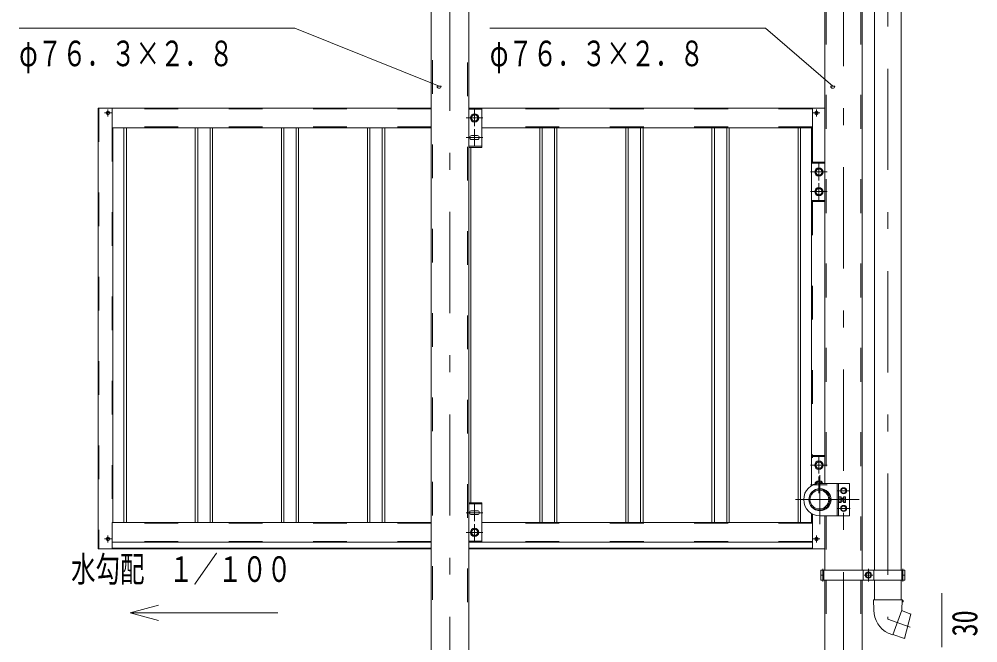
# Model space of a CAD drawing. Units: millimetres, scale not verified. Extents: x -37128 to 37128, y -14700 to 14700.
# Drawn here: x 20389 to 27208, y 969 to 5406 of the extents above; entities that cross this region are included whole.
import ezdxf
from ezdxf.enums import TextEntityAlignment as Align

# ---------------------------------------------------------------- set-up
doc = ezdxf.new("R2010")
doc.units = ezdxf.units.MM
doc.header["$LTSCALE"] = 60
doc.linetypes.add('USER2', pattern=[10, 4, -6])
doc.linetypes.add('USER3', pattern=[24, 12, -5, 2, -5])
for name, color, linetype, lineweight in [('0-6_2-0BOLD', 7, 'Continuous', 18), ('0-7_2-1HIDDEN', 3, 'USER2', 18), ('0-8_2-2CENTER', 3, 'USER3', 18), ('0-9_2-4THIN', 4, 'Continuous', 18), ('0-A_2-5DIM', 3, 'Continuous', 18)]:
    doc.layers.add(name, color=color, linetype=linetype, lineweight=lineweight)
doc.styles.add('ＭＳ ゴシック', font='')
doc.styles.get('ＭＳ ゴシック').set_extended_font_data('MS Gothic')

msp = doc.modelspace()

# ---------------------------------------------------------------- linework, layer by layer
at = {"layer": '0-6_2-0BOLD'}
for p, q in [((23586.48, 657.9), (23586.48, 6082.9)), ((26119.43, 6066.76), (26119.43, 2103.4)), ((26386.48, 6066.76), (26386.48, 1485.61)), ((26473.45, 6066.76), (26473.45, 1485.61)), ((26662.45, 1485.61), (26662.45, 6066.76)), ((23319.43, 5704.38), (23319.43, 657.9)), ((20950.45, 4773.9), (20950.45, 1637.9)), ((23319.43, 4773.9), (20950.45, 4773.9)), ((21049.85, 4633.9), (21049.85, 4773.9)), ((26119.43, 4773.9), (23586.48, 4773.9)), ((23680.45, 4773.9), (23680.45, 4493.9)), ((26031.05, 4633.9), (26031.05, 4773.9)), ((21018.12, 4739.63), (21016.05, 4741.77)), ((21018.12, 4738.17), (21016.05, 4736.03)), ((21019.72, 4741.23), (21017.58, 4743.3)), ((21019.72, 4736.57), (21017.58, 4734.5)), ((21021.18, 4741.23), (21023.32, 4743.3)), ((21021.18, 4736.57), (21023.32, 4734.5)), ((21022.78, 4739.63), (21024.85, 4741.77)), ((21022.78, 4738.17), (21024.85, 4736.03)), ((23680.45, 4765.85), (23586.48, 4765.85)), ((23605.2, 4717.04), (23627.95, 4730.17)), ((23627.95, 4730.17), (23650.7, 4717.04)), ((23650.7, 4717.04), (23650.7, 4690.77)), ((26058.12, 4739.63), (26056.05, 4741.77)), ((26058.12, 4738.17), (26056.05, 4736.03)), ((26059.72, 4741.23), (26057.58, 4743.3)), ((26059.72, 4736.57), (26057.58, 4734.5)), ((26061.18, 4741.23), (26063.32, 4743.3)), ((26061.18, 4736.57), (26063.32, 4734.5)), ((26062.78, 4739.63), (26064.85, 4741.77)), ((26062.78, 4738.17), (26064.85, 4736.03)), ((23319.43, 4633.9), (21049.85, 4633.9)), ((21055.45, 4633.9), (21055.45, 1824.8)), ((23648.95, 4577.9), (23606.95, 4577.9)), ((26031.05, 4633.9), (23680.45, 4633.9)), ((26025.45, 4633.9), (26025.45, 2086.89)), ((23680.45, 4501.95), (23586.48, 4501.95)), ((23648.95, 4549.9), (23606.95, 4549.9)), ((23680.45, 4493.9), (23586.48, 4493.9)), ((26119.43, 4388.9), (26025.45, 4388.9)), ((26119.43, 4380.85), (26025.45, 4380.85)), ((26055.2, 4332.04), (26077.95, 4345.17)), ((26077.95, 4345.17), (26100.7, 4332.04)), ((26100.7, 4332.04), (26100.7, 4305.77)), ((26055.2, 4192.04), (26077.95, 4205.17)), ((26077.95, 4205.17), (26100.7, 4192.04)), ((26100.7, 4192.04), (26100.7, 4165.77)), ((26119.43, 4116.95), (26025.45, 4116.95)), ((26119.43, 4108.9), (26025.45, 4108.9)), ((26119.43, 2302.9), (26025.45, 2302.9)), ((26119.43, 2294.85), (26025.45, 2294.85)), ((26055.2, 2246.04), (26077.95, 2259.17)), ((26077.95, 2259.17), (26100.7, 2246.04)), ((26100.7, 2246.04), (26100.7, 2219.77)), ((26055.2, 2106.04), (26077.95, 2119.17)), ((26077.95, 2119.17), (26100.7, 2106.04)), ((26055.2, 2106.04), (26055.2, 2099.5)), ((26100.7, 2106.04), (26100.7, 2102.32)), ((26217.95, 2103.4), (26217.95, 1872.4)), ((26217.95, 1998), (26233.68, 1998)), ((26233.68, 1977.8), (26217.95, 1977.8)), ((26235.45, 1998.4), (26252.95, 1998.4)), ((26252.95, 1998.01), (26265.19, 1998.01)), ((26265.19, 1977.8), (26252.95, 1977.8)), ((23680.45, 1964.8), (23586.48, 1964.8)), ((23680.45, 1956.75), (23586.48, 1956.75)), ((23680.45, 1684.8), (23680.45, 1964.8)), ((26159.15, 1977.4), (26163, 1977.4)), ((26217.95, 1967.69), (26233.68, 1967.69)), ((26252.95, 1977.4), (26235.45, 1977.4)), ((23648.95, 1908.8), (23606.95, 1908.8)), ((23648.95, 1880.8), (23606.95, 1880.8)), ((26025.45, 1888.91), (26025.45, 1824.8)), ((26119.43, 1872.4), (26119.43, 1485.61)), ((21018.12, 1708.63), (21016.05, 1710.77)), ((21018.12, 1707.17), (21016.05, 1705.03)), ((21019.72, 1710.23), (21017.58, 1712.3)), ((21019.72, 1705.57), (21017.58, 1703.5)), ((21021.18, 1710.23), (21023.32, 1712.3)), ((21021.18, 1705.57), (21023.32, 1703.5)), ((21022.78, 1708.63), (21024.85, 1710.77)), ((21022.78, 1707.17), (21024.85, 1705.03)), ((23605.2, 1741.67), (23627.95, 1728.53)), ((23627.95, 1728.53), (23650.7, 1741.67)), ((23650.7, 1741.67), (23650.7, 1767.94)), ((26058.12, 1708.63), (26056.05, 1710.77)), ((26058.12, 1707.17), (26056.05, 1705.03)), ((26059.72, 1710.23), (26057.58, 1712.3)), ((26059.72, 1705.57), (26057.58, 1703.5)), ((26061.18, 1710.23), (26063.32, 1712.3)), ((26061.18, 1705.57), (26063.32, 1703.5)), ((26062.78, 1708.63), (26064.85, 1710.77)), ((26062.78, 1707.17), (26064.85, 1705.03)), ((23319.43, 1637.9), (20950.45, 1637.9)), ((23319.43, 1684.8), (21049.85, 1684.8)), ((23319.43, 1643.5), (21049.85, 1643.5)), ((23680.45, 1692.85), (23586.48, 1692.85)), ((26031.05, 1684.8), (23586.48, 1684.8)), ((26031.05, 1643.5), (23586.48, 1643.5)), ((26119.43, 1637.9), (23586.48, 1637.9)), ((26113.83, 1450.61), (26092.48, 1450.61)), ((26113.83, 1485.61), (26113.83, 1415.61)), ((26391.5, 1415.61), (26391.5, 1485.61)), ((26412.9, 1440.67), (26412.9, 1460.55)), ((26413.04, 1460.79), (26430.26, 1470.73)), ((26430.26, 1430.48), (26413.04, 1440.42)), ((26430.54, 1470.73), (26447.76, 1460.79)), ((26447.76, 1440.42), (26430.54, 1430.48)), ((26447.9, 1460.55), (26447.9, 1440.67)), ((26469.53, 1485.61), (26469.53, 1415.61)), ((26667.18, 1415.61), (26667.18, 1485.61)), ((26667.18, 1450.61), (26688.53, 1450.61)), ((26119.43, 1415.61), (26119.43, 132.9)), ((26386.48, 1415.61), (26386.48, 132.9)), ((26473.45, 1415.61), (26473.45, 1275.61)), ((26662.45, 1275.61), (26662.45, 1415.61)), ((26468.3, 1200.77), (26466.8, 1275.61))]:
    msp.add_line(p, q, dxfattribs=at)
for points in [[(23605.2, 4717.04), (23605.2, 4690.77), (23627.95, 4677.63), (23650.7, 4690.77)], [(26055.2, 4332.04), (26055.2, 4305.77), (26077.95, 4292.63), (26100.7, 4305.77)], [(26055.2, 4192.04), (26055.2, 4165.77), (26077.95, 4152.63), (26100.7, 4165.77)], [(26055.2, 2246.04), (26055.2, 2219.77), (26077.95, 2206.63), (26100.7, 2219.77)], [(26084.95, 1872.4), (26294.94, 1872.4), (26294.94, 2103.4), (26084.95, 2103.4)], [(26163, 1998.4), (26159.15, 1998.4), (26155.66, 1994.9), (26155.66, 1980.9), (26159.15, 1977.4), (26159.15, 1998.4)], [(26233.68, 1967.69), (26235.45, 1970.75), (26235.45, 2005.05), (26233.68, 2008.11), (26217.95, 2008.11)], [(23319.43, 1824.8), (21049.85, 1824.8), (21049.85, 1637.9)], [(23605.2, 1741.67), (23605.2, 1767.94), (23627.95, 1781.07), (23650.7, 1767.94)], [(23680.45, 1824.8), (26031.05, 1824.8), (26031.05, 1637.9)], [(26466.8, 1275.61), (26669.1, 1275.61), (26667.63, 1202.11), (26603.23, 1025.16), (26570.09, 1036.85)], [(26668.82, 1261.61), (26677.5, 1261.61), (26677.5, 1268.61), (26669.1, 1275.61)], [(26604.66, 1029.11), (26687.19, 1000.01), (26731.73, 1173.56), (26666.19, 1198.16)]]:
    msp.add_lwpolyline(points, dxfattribs=at)
for points in [[(26235.45, 2040.8), (26252.96, 2030.69), (26270.45, 2040.8), (26270.45, 2061), (26252.95, 2071.11), (26235.45, 2061)], [(26266.95, 2005.05), (26266.95, 1970.75), (26265.19, 1967.69), (26252.95, 1967.69), (26252.95, 2008.11), (26265.19, 2008.11)], [(26235.45, 1914.8), (26252.96, 1904.69), (26270.45, 1914.79), (26270.45, 1935), (26252.95, 1945.11), (26235.45, 1935)], [(26688.53, 1485.61), (26092.48, 1485.61), (26092.48, 1415.61), (26688.53, 1415.61)]]:
    msp.add_lwpolyline(points, close=True, dxfattribs=at)
for centre, radius in [((21020.45, 4738.9), 12.39), ((23627.95, 4703.9), 29.75), ((23627.95, 4703.9), 22.05), ((26060.45, 4738.9), 12.39), ((26077.95, 4318.9), 29.75), ((26077.95, 4318.9), 22.05), ((26077.95, 4178.9), 29.75), ((26077.95, 4178.9), 22.05), ((26077.95, 2232.9), 29.75), ((26077.95, 2232.9), 22.05), ((26084.95, 1987.9), 78.75), ((26080.93, 1987.9), 74.72), ((26080.93, 1987.9), 66.67), ((26252.95, 2050.9), 21.88), ((26252.95, 2050.9), 17.15), ((26252.95, 1924.9), 21.88), ((26252.95, 1924.9), 17.15), ((23627.95, 1754.8), 29.75), ((23627.95, 1754.8), 22.05), ((21020.45, 1707.9), 12.39), ((26060.45, 1707.9), 12.39), ((26430.4, 1450.61), 21.88), ((26430.4, 1450.61), 17.15)]:
    msp.add_circle(centre, radius, dxfattribs=at)
for centre, radius, start, end in [((21020.45, 4738.9), 5.25, 123.11206, 146.88794), ((21020.45, 4738.9), 5.25, 213.11206, 236.88794), ((21017.36, 4738.9), 1.05, 315.99959, 44.00041), ((21020.45, 4741.99), 1.05, 225.99959, 314.00041), ((21020.45, 4735.81), 1.05, 45.99959, 134.00041), ((21023.54, 4738.9), 1.05, 135.99959, 224.00041), ((21020.45, 4738.9), 5.25, 33.11206, 56.88794), ((21020.45, 4738.9), 5.25, 303.11206, 326.88794), ((26060.45, 4738.9), 5.25, 123.11206, 146.88794), ((26060.45, 4738.9), 5.25, 213.11206, 236.88794), ((26057.36, 4738.9), 1.05, 315.99959, 44.00041), ((26060.45, 4741.99), 1.05, 225.99959, 314.00041), ((26060.45, 4735.81), 1.05, 45.99959, 134.00041), ((26063.54, 4738.9), 1.05, 135.99959, 224.00041), ((26060.45, 4738.9), 5.25, 33.11206, 56.88794), ((26060.45, 4738.9), 5.25, 303.11206, 326.88794), ((23606.95, 4563.9), 14, 90, 270), ((23648.95, 4563.9), 14, 270, 90), ((26077.95, 2092.9), 29.75, 20.66922, 171.07278), ((26077.95, 2092.9), 22.05, 28.43962, 161.26201), ((26084.95, 1987.9), 115.5, 90, 270), ((26227.34, 2003.06), 8.11, 321.46857, 360), ((26205.66, 1987.9), 29.79, 340.17088, 19.83133), ((26227.34, 1972.74), 8.11, 0, 38.54623), ((26258.84, 1972.74), 8.11, 0, 38.53143), ((26258.85, 2003.06), 8.11, 321.45377, 0), ((26237.17, 1987.9), 29.79, 340.16867, 19.82912), ((23606.95, 1894.8), 14, 90, 270), ((23648.95, 1894.8), 14, 270, 90), ((21020.45, 1707.9), 5.25, 123.11206, 146.88794), ((21020.45, 1707.9), 5.25, 213.11206, 236.88794), ((21017.36, 1707.9), 1.05, 315.99959, 44.00041), ((21020.45, 1710.99), 1.05, 225.99959, 314.00041), ((21020.45, 1704.81), 1.05, 45.99959, 134.00041), ((21023.54, 1707.9), 1.05, 135.99959, 224.00041), ((21020.45, 1707.9), 5.25, 33.11206, 56.88794), ((21020.45, 1707.9), 5.25, 303.11206, 326.88794), ((26060.45, 1707.9), 5.25, 123.11206, 146.88794), ((26060.45, 1707.9), 5.25, 213.11206, 236.88794), ((26057.36, 1707.9), 1.05, 315.99959, 44.00041), ((26060.45, 1710.99), 1.05, 225.99959, 314.00041), ((26060.45, 1704.81), 1.05, 45.99959, 134.00041), ((26063.54, 1707.9), 1.05, 135.99959, 224.00041), ((26060.45, 1707.9), 5.25, 33.11206, 56.88794), ((26060.45, 1707.9), 5.25, 303.11206, 326.88794), ((26430.4, 1450.61), 20.12, 149.59184, 150.40814), ((26430.4, 1450.61), 20.12, 209.59184, 210.40814), ((26430.4, 1450.61), 20.12, 89.59184, 90.40814), ((26430.4, 1450.61), 20.12, 29.59184, 30.40814), ((26430.4, 1450.61), 20.12, 329.59184, 330.40814), ((26430.4, 1450.61), 20.12, 269.59184, 270.40814), ((26657.26, 1204.55), 189, 181.14575, 242.53503), ((26727.56, 1171.39), 3.5, 345.60481, 69.42705), ((26684.75, 1004.58), 3.5, 250.57294, 345.6048)]:
    msp.add_arc(centre, radius, start, end, dxfattribs=at)
at = {"layer": '0-7_2-1HIDDEN'}
for p, q in [((23576.68, 657.9), (23576.68, 6082.9)), ((26129.23, 6066.76), (26129.23, 2103.4)), ((26376.68, 6066.76), (26376.68, 1485.61)), ((23329.23, 5714.18), (23329.23, 657.9)), ((20956.05, 4773.9), (20956.05, 1637.9)), ((23319.43, 4768.3), (21049.85, 4768.3)), ((26031.05, 4768.3), (23680.45, 4768.3)), ((23319.43, 4639.5), (21049.85, 4639.5)), ((26031.05, 4639.5), (23680.45, 4639.5)), ((21049.85, 4633.9), (21049.85, 1824.8)), ((26031.05, 4633.9), (26031.05, 4388.9)), ((26031.05, 4108.9), (26031.05, 2285.4)), ((26206.75, 1872.4), (26206.75, 2103.4)), ((26031.05, 1885.75), (26031.05, 1824.8)), ((26129.23, 1872.4), (26129.23, 1485.61)), ((23319.43, 1819.2), (21049.85, 1819.2)), ((26031.05, 1819.2), (23680.45, 1819.2)), ((23319.43, 1690.4), (21049.85, 1690.4)), ((26031.05, 1690.4), (23680.45, 1690.4)), ((26129.23, 1415.61), (26129.23, 132.9)), ((26376.68, 1415.61), (26376.68, 132.9))]:
    msp.add_line(p, q, dxfattribs=at)
at = {"layer": '0-8_2-2CENTER'}
for p, q in [((23452.95, -1005.48), (23452.95, 8168.6)), ((26252.95, 7232.71), (26252.95, -305.48)), ((26567.95, 6493.42), (26567.95, 1138.19)), ((20995.67, 4738.9), (21045.23, 4738.9)), ((21020.45, 4763.68), (21020.45, 4714.12)), ((23627.95, 4763.4), (23627.95, 4644.4)), ((26035.67, 4738.9), (26085.23, 4738.9)), ((26060.45, 4763.68), (26060.45, 4714.12)), ((23687.45, 4703.9), (23568.45, 4703.9)), ((23627.95, 4623.4), (23627.95, 4504.4)), ((23687.45, 4563.9), (23568.45, 4563.9)), ((26077.95, 4378.4), (26077.95, 4259.4)), ((26137.45, 4318.9), (26018.45, 4318.9)), ((26077.95, 4238.4), (26077.95, 4119.4)), ((26137.45, 4178.9), (26018.45, 4178.9)), ((26077.95, 2292.4), (26077.95, 2173.4)), ((26137.45, 2232.9), (26018.45, 2232.9)), ((26077.95, 2152.4), (26077.95, 2033.4)), ((26084.95, 1812.9), (26084.95, 2162.9)), ((26137.45, 2092.9), (26018.45, 2092.9)), ((26209.2, 2050.9), (26296.7, 2050.9)), ((26364.95, 1987.9), (25909.96, 1987.9)), ((23627.95, 1835.3), (23627.95, 1954.3)), ((26298.99, 1924.9), (26209.2, 1924.9)), ((23687.45, 1894.8), (23568.45, 1894.8)), ((23627.95, 1695.3), (23627.95, 1814.3)), ((20995.67, 1707.9), (21045.23, 1707.9)), ((21020.45, 1732.68), (21020.45, 1683.12)), ((23687.45, 1754.8), (23568.45, 1754.8)), ((26035.67, 1707.9), (26085.23, 1707.9)), ((26060.45, 1732.68), (26060.45, 1683.12)), ((26105.95, 1405.11), (26105.95, 1496.11)), ((26399.78, 1450.61), (26461.03, 1450.61)), ((26430.4, 1405.11), (26430.4, 1496.11)), ((26675.05, 1405.11), (26675.05, 1496.11)), ((26567.95, 1138.19), (26725.96, 1080.68))]:
    msp.add_line(p, q, dxfattribs=at)
at = {"layer": '0-9_2-4THIN'}
for p, q in [((21134.2, 4633.9), (21134.2, 1824.8)), ((21151.7, 4633.9), (21151.7, 1824.8)), ((21641.7, 4633.9), (21641.7, 1824.8)), ((21659.2, 4633.9), (21659.2, 1824.8)), ((21746.7, 4633.9), (21746.7, 1824.8)), ((21764.2, 4633.9), (21764.2, 1824.8)), ((22254.2, 4633.9), (22254.2, 1824.8)), ((22271.7, 4633.9), (22271.7, 1824.8)), ((22359.2, 4633.9), (22359.2, 1824.8)), ((22376.7, 4633.9), (22376.7, 1824.8)), ((22866.7, 4633.9), (22866.7, 1824.8)), ((22884.2, 4633.9), (22884.2, 1824.8)), ((22971.7, 4633.9), (22971.7, 1824.8)), ((22989.2, 4633.9), (22989.2, 1824.8)), ((24091.7, 4633.9), (24091.7, 1824.8)), ((24109.2, 4633.9), (24109.2, 1824.8)), ((24196.7, 4633.9), (24196.7, 1824.8)), ((24214.2, 4633.9), (24214.2, 1824.8)), ((24704.2, 4633.9), (24704.2, 1824.8)), ((24721.7, 4633.9), (24721.7, 1824.8)), ((24809.2, 4633.9), (24809.2, 1824.8)), ((24826.7, 4633.9), (24826.7, 1824.8)), ((25316.7, 4633.9), (25316.7, 1824.8)), ((25334.2, 4633.9), (25334.2, 1824.8)), ((25421.7, 4633.9), (25421.7, 1824.8)), ((25439.2, 4633.9), (25439.2, 1824.8)), ((25929.2, 4633.9), (25929.2, 1824.8)), ((25946.7, 4633.9), (25946.7, 1824.8)), ((23601.7, 4493.9), (23601.7, 1964.8)), ((26163.33, 1995.6), (26156.35, 1995.6)), ((26156.35, 1980.2), (26163.33, 1980.2)), ((26235.45, 1995.6), (26252.95, 1995.6)), ((26252.95, 1980.2), (26235.45, 1980.2))]:
    msp.add_line(p, q, dxfattribs=at)
at = {"layer": '0-A_2-5DIM'}
for p, q in [((20388.65, 5341.46), (22348.65, 5341.46)), ((22348.65, 5341.47), (23375.93, 4928.47)), ((23736.71, 5341.46), (25696.71, 5341.46)), ((25696.71, 5341.47), (26175.93, 4928.47)), ((23389.93, 4928.47), (23361.93, 4928.47)), ((26189.93, 4928.47), (26161.93, 4928.47)), ((26952.95, 937.9), (26952.95, 1322.07)), ((21177.94, 1182.9), (22227.94, 1182.9))]:
    msp.add_line(p, q, dxfattribs=at)
msp.add_lwpolyline([(21380.78, 1237.25), (21177.94, 1182.9), (21380.78, 1128.55)], dxfattribs=at)
for centre in [(23375.93, 4928.47), (26175.93, 4928.47)]:
    msp.add_arc(centre, 14, 180, 0, dxfattribs=at)

# ---------------------------------------------------------------- texts
at = {"layer": '0-A_2-5DIM', "color": 7, "style": 'ＭＳ ゴシック', "width": 0.7}
for s, p in [('φ７６．３×２．８', (20388.65, 5016.33)), ('φ７６．３×２．８', (23736.71, 5016.33)), ('水勾配\u3000１／１００', (20757.94, 1347.77))]:
    msp.add_text(s, height=182.3, dxfattribs=at).set_placement(p, align=Align.BOTTOM_LEFT)
at = {"layer": '0-A_2-5DIM', "color": 7, "style": 'ＭＳ ゴシック', "width": 0.75}
msp.add_text('30', height=182.3, rotation=90, dxfattribs=at).set_placement((27259.83, 1014.07), align=Align.BOTTOM_LEFT)

doc.saveas('drawing.dxf')
